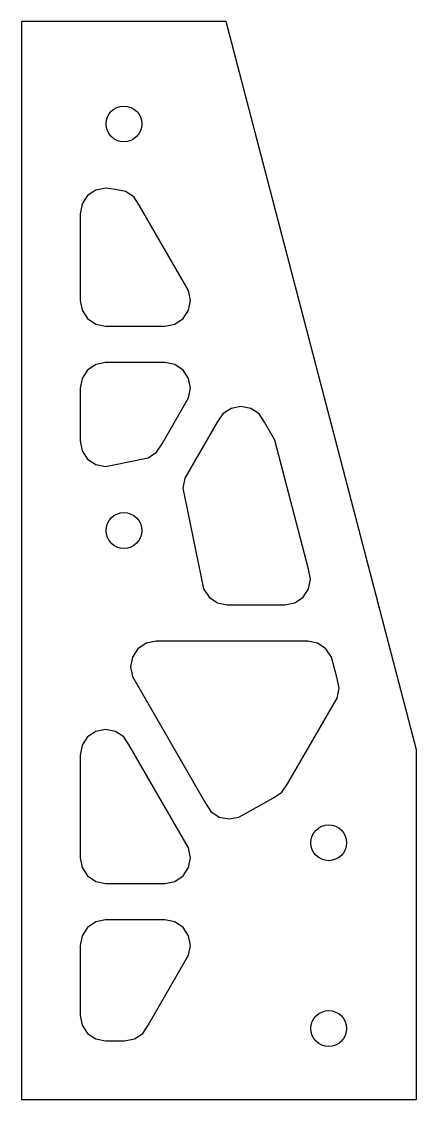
# Model space of a CAD drawing. Header units: millimetres. Extents: x 0 to 54, y 0 to 147.
import ezdxf

# ---------------------------------------------------------------- set-up
doc = ezdxf.new("R2010")
doc.units = ezdxf.units.MM

msp = doc.modelspace()

# ---------------------------------------------------------------- linework, layer by layer
at = {"layer": 'CUT'}
for points in [[(0, 0), (54, 0), (54, 47.8), (28, 147.4), (0, 147.4)], [(8, 109.2628), (8.2664, 107.9234), (9.0251, 106.7879), (10.1606, 106.0292), (11.5, 105.7628), (19.6077, 105.7628), (20.9471, 106.0292), (22.0826, 106.7879), (22.8413, 107.9234), (23.1077, 109.2628), (22.8413, 110.6022), (16.0975, 122.2827), (15.3388, 123.4182), (14.2033, 124.1769), (12.864, 124.4433), (11.5, 124.6183), (10.1606, 124.3519), (9.0251, 123.5932), (8.2664, 122.4577), (8, 121.1183)], [(8, 90.0475), (8.2664, 88.7081), (9.0251, 87.5726), (10.1606, 86.8139), (11.5, 86.5475), (12.8394, 86.8139), (17.3152, 87.7386), (18.4507, 88.4973), (19.2094, 89.6327), (22.8413, 95.9234), (23.1077, 97.2628), (22.8413, 98.6022), (22.0826, 99.7377), (20.9471, 100.4964), (19.6077, 100.7628), (11.5, 100.7628), (10.1606, 100.4964), (9.0251, 99.7377), (8.2664, 98.6022), (8, 97.2628)], [(22.0749, 83.5983), (22.3413, 82.2589), (24.8782, 69.8183), (25.6369, 68.6828), (26.7723, 67.9241), (28.1117, 67.6577), (36.0172, 67.6577), (37.3566, 67.9241), (38.4921, 68.6828), (39.2508, 69.8183), (39.5172, 71.1577), (39.2508, 72.4971), (34.6371, 90.1713), (33.2336, 92.6022), (32.4749, 93.7377), (31.3394, 94.4964), (30, 94.7628), (28.6606, 94.4964), (27.5251, 93.7377), (26.7664, 92.6022), (22.3413, 84.9376)], [(14.8923, 59.1577), (15.1587, 57.8183), (25.1472, 40.5178), (25.9059, 39.3823), (27.0414, 38.6236), (28.3808, 38.3572), (29.7201, 38.6236), (34.4751, 41.2502), (35.6106, 42.0089), (36.3693, 43.1444), (43.1487, 54.8866), (43.4151, 56.226), (43.1487, 57.5654), (42.3834, 60.4971), (41.6246, 61.6326), (40.4892, 62.3913), (39.1498, 62.6577), (18.3923, 62.6577), (17.0529, 62.3913), (15.9174, 61.6326), (15.1587, 60.4971)], [(8, 33.0526), (8.2664, 31.7132), (9.0251, 30.5777), (10.1606, 29.819), (11.5, 29.5526), (19.6077, 29.5526), (20.9471, 29.819), (22.0826, 30.5777), (22.8413, 31.7132), (23.1077, 33.0526), (22.8413, 34.392), (14.7336, 48.4349), (13.9749, 49.5704), (12.8394, 50.3291), (11.5, 50.5955), (10.1606, 50.3291), (9.0251, 49.5704), (8.2664, 48.4349), (8, 47.0955)], [(8, 11.5), (8.2664, 10.1606), (9.0251, 9.0251), (10.1606, 8.2664), (11.5, 8), (14.0925, 8), (15.4319, 8.2664), (16.5674, 9.0251), (17.3261, 10.1606), (22.8413, 19.7132), (23.1077, 21.0526), (22.8413, 22.392), (22.0826, 23.5274), (20.9471, 24.2861), (19.6077, 24.5526), (11.5, 24.5526), (10.1606, 24.2861), (9.0251, 23.5274), (8.2664, 22.392), (8, 21.0526)]]:
    msp.add_lwpolyline(points, close=True, dxfattribs=at)
for centre in [(14, 133.4), (14, 77.8), (42, 35.1), (42, 9.7)]:
    msp.add_circle(centre, 2.45, dxfattribs=at)

doc.saveas('drawing.dxf')
